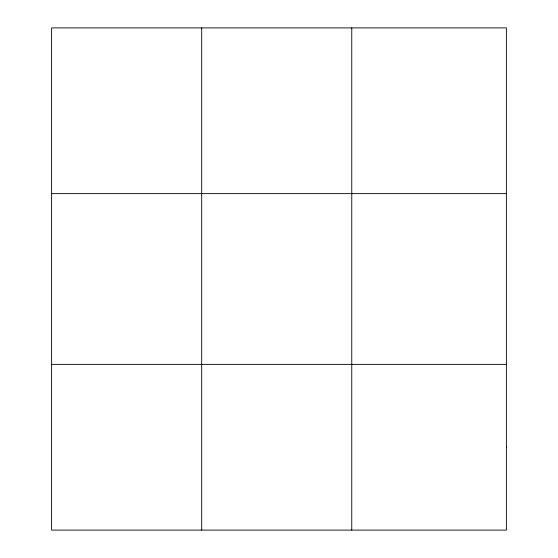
<?xml version="1.0" encoding="UTF-8"?>
<svg xmlns="http://www.w3.org/2000/svg" width="558" height="558" viewBox="0 0 558 558"><rect width="100%" height="100%" fill="white"/><g stroke="black" fill="none" stroke-linecap="round" stroke-linejoin="round"><path stroke-width="0.84" d="M201.689 27.9L201.689 530.1M351.763 27.9L351.763 530.1M51.608 193.626L506.392 193.626M51.608 364.374L506.392 364.374M506.392 447.237L506.392 530.1L51.608 530.1L51.608 27.9L506.392 27.9L506.392 447.237"/></g></svg>
